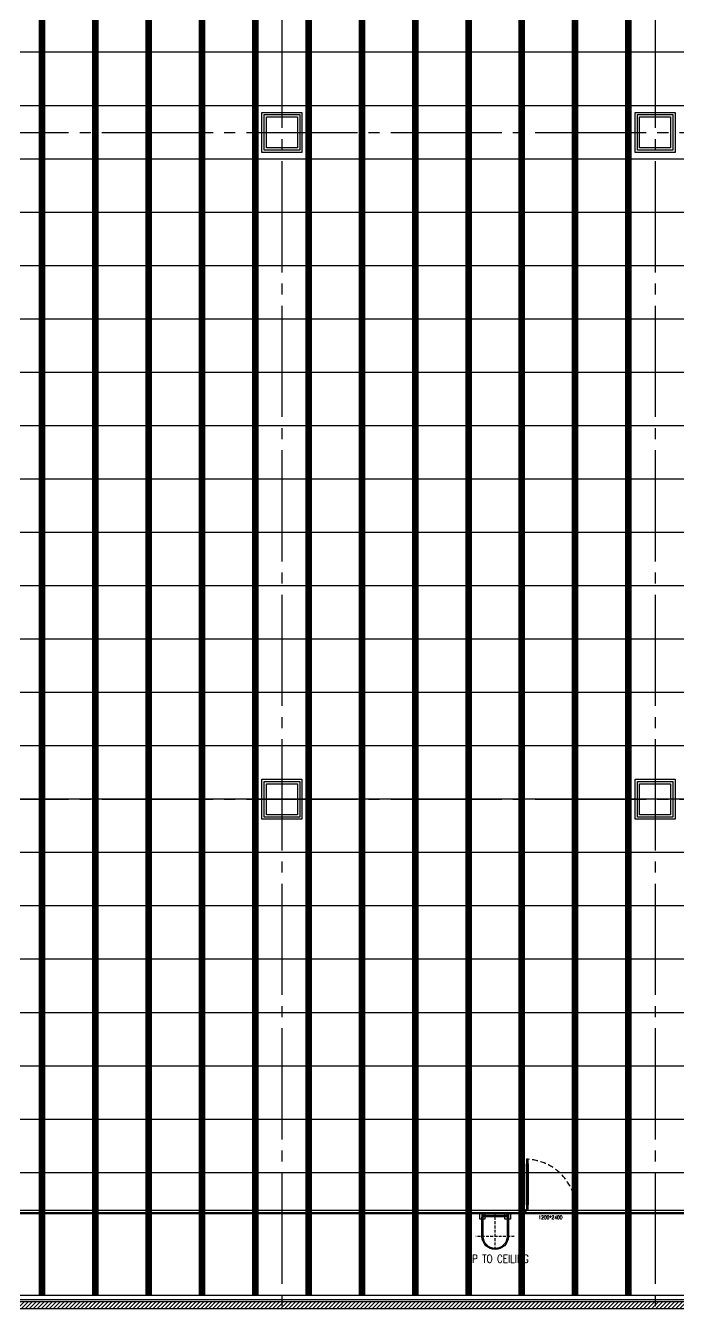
# Model space of a CAD drawing. Header units: millimetres. Extents: x -960 to 41501, y -1010 to 11880.
# Drawn here: x 19583 to 21052, y 1855 to 4740 of the extents above; entities that cross this region are included whole.
import ezdxf
from ezdxf.enums import TextEntityAlignment as Align

# ---------------------------------------------------------------- set-up
doc = ezdxf.new("R2010")
doc.units = ezdxf.units.MM
doc.header["$LTSCALE"] = 100
for name, pattern in [('188K-SM-03-F10-ARCH-PA-Y2257103$0$18P6-SM-03-C40-ARCH-PA-Y2211058$0$DASHED', [19.05, 12.7, -6.35]), ('188K-SM-03-F10-ARCH-PA-Y2257103$0$AP5A-SM-03-F20-ARCH-PA-Y2230801+Y2230803$0$ALL-PA-TXT-Y2221201$0$DASHED', [19.05, 12.7, -6.35]), ('X-S-FAB-L10$0$COL-CEN-LIN', [3.25, 2.5, -0.25, 0.25, -0.25])]:
    doc.linetypes.add(name, pattern=pattern)
for name, color, linetype in [('0-XREF', 7, 'Continuous'), ('188K-SM-03-F10-ARCH-CEIL-Y2257103$0$K-CEIL-4.2', 6, 'Continuous'), ('188K-SM-03-F10-ARCH-CEIL-Y2257103$0$K-CEIL-4.2-AREA', 6, 'Continuous'), ('188K-SM-03-F10-ARCH-CEIL-Y2257103$0$K-鋼構', 111, 'Continuous'), ('188K-SM-03-F10-ARCH-PA-Y2257103$0$K-0-TXT-高度', 1, 'Continuous'), ('188K-SM-03-F10-ARCH-PA-Y2257103$0$K-Door', 53, 'Continuous'), ('188K-SM-03-F10-ARCH-PA-Y2257103$0$K-P-LAD-420', 53, 'Continuous'), ('188K-SM-03-F10-ARCH-PA-Y2257103$0$K-P1S-4.2-單抗', 53, 'Continuous'), ('188K-SM-03-F10-ARCH-PA-Y2257103$0$K-岩棉 2hr 7.5-非抗', 53, 'Continuous'), ('X-S-FAB-L10$0$0-DIM-TXT', 8, 'Continuous'), ('X-S-FAB-L10$0$BLOCK', 8, 'Continuous'), ('X-S-FAB-L10$0$CCL', 8, 'X-S-FAB-L10$0$COL-CEN-LIN'), ('X-S-FAB-L10$0$COL-S', 8, 'Continuous'), ('X-S-FAB-L10$0$WALL_188K_IN', 8, 'Continuous')]:
    doc.layers.add(name, color=color, linetype=linetype)
doc.layers.add('188K-SM-03-F10-ARCH-CEIL-Y2257103$0$K-吊點-標準', color=6, linetype='Continuous', lineweight=9)
doc.styles.add('188K-SM-03-F10-ARCH-PA-Y2257103$0$18P2-XFDP10$0$AA-TXT', font='simplex.shx', dxfattribs={"width": 0.8, "bigfont": 'chineset.shx'})
doc.styles.add('188K-SM-03-F10-ARCH-PA-Y2257103$0$AP5A-SM-03-F20-ARCH-PA-Y2230801+Y2230803$0$ALL-PA-TXT-Y2221201$0$Standard', font='txt.shx', dxfattribs={"bigfont": 'chineset.shx'})
doc.styles.add('X-S-FAB-L10$0$CHINA', font='simplex.shx', dxfattribs={"width": 0.75, "bigfont": 'chineset.shx'})
doc.styles.add('X-S-FAB-L10$0$Standard', font='', dxfattribs={"width": 0.8})
doc.styles.add('X-S-FAB-L10$0$TG_NOTE_TEXT', font='simplex.shx', dxfattribs={"width": 0.75, "bigfont": 'chineset.shx'})
doc.styles.get('X-S-FAB-L10$0$Standard').set_extended_font_data('Microsoft JhengHei')

# ---------------------------------------------------------------- blocks, each defined once
blk = doc.blocks.new('X-S-FAB-L10$0$FAB2-L05')
at = {"layer": 'X-S-FAB-L10$0$CCL'}
for p, q in [((-6000, 11005), (-6000, 0)), ((-5160, 11005), (-5160, 0)), ((-26880, 5220), (1210, 5220)), ((-26880, 3720), (1210, 3720))]:
    blk.add_line(p, q, dxfattribs=at)
at = {"layer": 'X-S-FAB-L10$0$COL-S'}
for points in [[(-6035, 5255), (-5965, 5255), (-5965, 5185), (-6035, 5185)], [(-5195, 5255), (-5125, 5255), (-5125, 5185), (-5195, 5185)], [(-6035, 3755), (-5965, 3755), (-5965, 3685), (-6035, 3685)], [(-5195, 3755), (-5125, 3755), (-5125, 3685), (-5195, 3685)]]:
    blk.add_lwpolyline(points, close=True, dxfattribs=at)
blk = doc.blocks.new('X-S-FAB-L10')
at = {"layer": 'X-S-FAB-L10$0$WALL_188K_IN'}
h = blk.add_hatch(dxfattribs=at)
h.set_pattern_fill('LINE', color=256, scale=2, angle=45)
h.set_pattern_definition([(45, (24216.6165, 1855), (-4.490128, 4.490128), [])])
h.paths.add_polyline_path([(17075, 1855), (24315, 1855), (24315, 1870), (17075, 1870)])
at = {"layer": 'X-S-FAB-L10$0$COL-S'}
for p, q in [((20125, 4535), (20195, 4535)), ((20125, 4465), (20125, 4535)), ((20195, 4535), (20195, 4465)), ((20965, 4535), (21035, 4535)), ((20965, 4465), (20965, 4535)), ((21035, 4535), (21035, 4465)), ((20195, 4465), (20125, 4465)), ((21035, 4465), (20965, 4465)), ((20125, 3035), (20195, 3035)), ((20125, 2965), (20125, 3035)), ((20195, 3035), (20195, 2965)), ((20965, 3035), (21035, 3035)), ((20965, 2965), (20965, 3035)), ((21035, 3035), (21035, 2965)), ((20195, 2965), (20125, 2965)), ((21035, 2965), (20965, 2965))]:
    blk.add_line(p, q, dxfattribs=at)
at = {"layer": 'X-S-FAB-L10$0$WALL_188K_IN'}
blk.add_lwpolyline([(17075, 1855), (24315, 1855), (24315, 1870), (17075, 1870)], close=True, dxfattribs=at)
at = {"layer": 'X-S-FAB-L10$0$BLOCK'}
blk.add_blockref('X-S-FAB-L10$0$FAB2-L05', (26160, -720), dxfattribs=at)
at = {"style": 'X-S-FAB-L10$0$TG_NOTE_TEXT', "width": 0.5, "flags": 1}
for p in [(7463.3, 9020), (18268.3, 8649), (11197.8, 4800.2), (16485.8, 4800.2), (25420.3, 2635), (13360, 320, 0), (7463.3, -33.3)]:
    blk.add_attdef('WH', text='', height=20, dxfattribs=at).set_placement(p, align=Align.BOTTOM_LEFT)
at = {"width": 0.5}
for style, p in [('X-S-FAB-L10$0$TG_NOTE_TEXT', (7585, 9020)), ('X-S-FAB-L10$0$TG_NOTE_TEXT', (18390, 8649)), ('X-S-FAB-L10$0$TG_NOTE_TEXT', (11117.5, 4813.5)), ('X-S-FAB-L10$0$TG_NOTE_TEXT', (16607.5, 4813.5)), ('X-S-FAB-L10$0$TG_NOTE_TEXT', (25350, 2635)), ('X-S-FAB-L10$0$Standard', (13129.4, 325, 0)), ('X-S-FAB-L10$0$TG_NOTE_TEXT', (7585, -20))]:
    blk.add_attdef('DESC', text='', height=10, dxfattribs=dict(at, style=style)).set_placement(p, align=Align.BOTTOM_LEFT)
for tag, style, p in [('TYPE', 'X-S-FAB-L10$0$TG_NOTE_TEXT', (7619.3, 9020)), ('NO', 'X-S-FAB-L10$0$TG_NOTE_TEXT', (7650.1, 9020)), ('TYPE', 'X-S-FAB-L10$0$TG_NOTE_TEXT', (18424.2, 8649)), ('NO', 'X-S-FAB-L10$0$TG_NOTE_TEXT', (18455, 8649)), ('NO', 'X-S-FAB-L10$0$TG_NOTE_TEXT', (11088.6, 4813.5)), ('TYPE', 'X-S-FAB-L10$0$TG_NOTE_TEXT', (11151.8, 4813.5)), ('TYPE', 'X-S-FAB-L10$0$TG_NOTE_TEXT', (16641.8, 4813.5)), ('NO', 'X-S-FAB-L10$0$TG_NOTE_TEXT', (16672.6, 4813.5)), ('NO', 'X-S-FAB-L10$0$TG_NOTE_TEXT', (25313, 2635)), ('TYPE', 'X-S-FAB-L10$0$TG_NOTE_TEXT', (25350, 2635)), ('NO', 'X-S-FAB-L10$0$Standard', (13100, 320, 0)), ('TYPE', 'X-S-FAB-L10$0$Standard', (13129.4, 320, 0)), ('TYPE', 'X-S-FAB-L10$0$TG_NOTE_TEXT', (7619.3, -20)), ('NO', 'X-S-FAB-L10$0$TG_NOTE_TEXT', (7650.1, -20))]:
    blk.add_attdef(tag, text='', height=10, dxfattribs=dict(at, style=style)).set_placement(p, align=Align.BOTTOM_RIGHT)
at = {"style": 'X-S-FAB-L10$0$TG_NOTE_TEXT', "width": 0.5, "flags": 1}
for rotation, p in [(180, (43, 7480)), (180, (943, 7480)), (90, (24310, 3717.8)), (270, (17080, 1711.7))]:
    blk.add_attdef('WH', text='', height=20, rotation=rotation, dxfattribs=at).set_placement(p, align=Align.BOTTOM_LEFT)
at = {"width": 0.5}
for rotation, style, p in [(180, 'X-S-FAB-L10$0$Standard', (317.6, 7480)), (180, 'X-S-FAB-L10$0$Standard', (1217.6, 7480)), (90, 'X-S-FAB-L10$0$TG_NOTE_TEXT', (24310, 3647.5)), (270, 'X-S-FAB-L10$0$TG_NOTE_TEXT', (17080, 1605))]:
    blk.add_attdef('DESC', text='', height=10, rotation=rotation, dxfattribs=dict(at, style=style)).set_placement(p, align=Align.BOTTOM_LEFT)
for tag, rotation, style, p in [('TYPE', 180, 'X-S-FAB-L10$0$Standard', (317.6, 7480)), ('NO', 180, 'X-S-FAB-L10$0$Standard', (347, 7480)), ('TYPE', 180, 'X-S-FAB-L10$0$Standard', (1217.6, 7480)), ('NO', 180, 'X-S-FAB-L10$0$Standard', (1247, 7480)), ('TYPE', 90, 'X-S-FAB-L10$0$TG_NOTE_TEXT', (24310, 3647.5)), ('NO', 90, 'X-S-FAB-L10$0$TG_NOTE_TEXT', (24310, 3610.5)), ('TYPE', 270, 'X-S-FAB-L10$0$TG_NOTE_TEXT', (17080, 1605)), ('NO', 270, 'X-S-FAB-L10$0$TG_NOTE_TEXT', (17080, 1573))]:
    blk.add_attdef(tag, text='', height=10, rotation=rotation, dxfattribs=dict(at, style=style)).set_placement(p, align=Align.BOTTOM_RIGHT)
at = {"layer": 'X-S-FAB-L10$0$0-DIM-TXT', "style": 'X-S-FAB-L10$0$CHINA', "width": 0.75}
for p in [(667.4, 7855.1, -2689.4), (22627.4, 6728.8), (25644.7, 6728.8), (24778.8, 5569.1), (1118.3, 4980), (417.8, 4594.6), (23874.8, 4355), (22927.4, 4330.1), (23749.9, 3901.4), (417.8, 3765.2), (1118.3, 3730), (417.8, 3115.8), (536.9, 2227.8), (16909, 1782.7), (888.4, 880.5), (16977.4, 750), (18878.8, 750), (25641.2, 553.2), (21364, 526.9)]:
    blk.add_attdef('HIG', text='', height=80, dxfattribs=at).set_placement(p, align=Align.MIDDLE_LEFT)
blk = doc.blocks.new('188K-SM-03-F10-ARCH-CEIL-Y2257103$0$A$C2CA95053')
h = blk.add_hatch(color=256)
edge = h.paths.add_edge_path()
edge.add_arc((0, 0), 0.5, 0, 360)
for p, q in [((3.2, 3.2), (-3.2, -3.2)), ((3.2, -3.2), (-3.2, 3.2))]:
    blk.add_line(p, q)
blk.add_lwpolyline([(-1.6, 2.5), (-1.6, -2.5), (1.6, -2.5), (1.6, 2.5)], close=True)
for radius in [4.5, 0.5]:
    blk.add_circle((0, 0), radius)
blk = doc.blocks.new('188K-SM-03-F10-ARCH-CEIL-Y2257103$0$天花板吊點-附調整片 - 3_8_螺桿吊架 100 mm 高調整片-V1-1FL')
blk.add_blockref('188K-SM-03-F10-ARCH-CEIL-Y2257103$0$A$C2CA95053', (0, 0))
blk = doc.blocks.new('188K-SM-03-F10-ARCH-CEIL-Y2257103')
at = {"layer": '188K-SM-03-F10-ARCH-CEIL-Y2257103$0$K-CEIL-4.2'}
for p, q in [((19620, 2067.7), (19620, 7317.2)), ((19620, 2067.7), (19620, 7317.2)), ((19740, 2067.7), (19740, 7317.2)), ((19740, 2067.7), (19740, 7317.2)), ((19860, 2067.7), (19860, 7317.2)), ((19860, 2067.7), (19860, 7317.2)), ((19980, 2067.7), (19980, 7317.2)), ((20100, 2067.7), (20100, 7317.2)), ((20220, 2067.7), (20220, 7317.2)), ((20340, 2067.7), (20340, 7317.2)), ((20460, 2067.7), (20460, 7317.2)), ((20580, 2067.7), (20580, 7317.2)), ((20700, 2067.7), (20700, 7317.2)), ((20820, 2067.7), (20820, 7317.2)), ((20940, 2067.7), (20940, 7317.2)), ((23502.2, 4680), (16697.5, 4680)), ((23502.2, 4560), (16697.5, 4560)), ((23467.2, 4440), (1847.7, 4440)), ((23467.2, 4320), (1847.7, 4320)), ((23467.2, 4200), (1847.7, 4200)), ((23467.2, 4080), (1847.7, 4080)), ((23467.2, 3960), (1847.7, 3960)), ((23467.2, 3840), (1847.7, 3840)), ((23467.2, 3720), (1847.7, 3720)), ((23467.2, 3600), (1847.7, 3600)), ((24297.2, 3480), (1850, 3480)), ((24297.2, 3360), (1847.7, 3360)), ((24297.2, 3240), (1847.7, 3240)), ((24297.2, 3120), (1847.7, 3120)), ((24297.2, 3000), (1847.7, 3000)), ((24297.2, 2880), (1847.7, 2880)), ((24297.2, 2760), (1847.7, 2760)), ((24297.2, 2640), (1847.7, 2640)), ((24297.2, 2520), (1847.7, 2520)), ((24297.2, 2400), (1847.7, 2400)), ((24297.2, 2280), (6382.5, 2280)), ((24297.2, 2160), (6382.5, 2160))]:
    blk.add_line(p, q, dxfattribs=at)
at = {"layer": '188K-SM-03-F10-ARCH-CEIL-Y2257103$0$K-CEIL-4.2-AREA', "elevation": 0}
blk.add_lwpolyline([(19317.2, 8592.2), (19317.2, 7537.7), (19282.2, 7537.7), (19282.2, 7462.2), (19317.2, 7462.2), (19317.2, 7317.2), (21180, 7317.2), (21180, 5952.2), (24297.2, 5952.2), (24297.2, 5582.7), (23572.2, 5582.7), (23572.2, 5037.7), (23502.2, 5037.7), (23502.2, 4552.7), (23467.2, 4552.7), (23467.2, 3569.7), (24297.2, 3569.7), (24297.2, 2067.7), (16747.2, 2067.7), (16747.2, 312.7), (14882.2, 312.7)], dxfattribs=at)
at = {"layer": '188K-SM-03-F10-ARCH-CEIL-Y2257103$0$K-CEIL-4.2-AREA'}
for points in [[(20125, 4535), (20195, 4535), (20195, 4465), (20125, 4465)], [(20965, 4535), (21035, 4535), (21035, 4465), (20965, 4465)], [(20125, 3035), (20195, 3035), (20195, 2965), (20125, 2965)], [(20965, 3035), (21035, 3035), (21035, 2965), (20965, 2965)]]:
    blk.add_lwpolyline(points, close=True, dxfattribs=at)
at = {"layer": '188K-SM-03-F10-ARCH-CEIL-Y2257103$0$K-鋼構', "const_width": 15, "elevation": 0}
for points in [[(19620, 7465), (19620, 1885)], [(19740, 7465), (19740, 1885)], [(19860, 7465), (19860, 1885)], [(19980, 7465), (19980, 1885)], [(20100, 7465), (20100, 1885)], [(20220, 7465), (20220, 1885)], [(20340, 7465), (20340, 1885)], [(20460, 7465), (20460, 1885)], [(20580, 7465), (20580, 1885)], [(20700, 7465), (20700, 1885)], [(20820, 7465), (20820, 1885)], [(20940, 7465), (20940, 1885)]]:
    blk.add_lwpolyline(points, dxfattribs=at)
at = {"layer": '188K-SM-03-F10-ARCH-CEIL-Y2257103$0$K-吊點-標準', "color": 170, "lineweight": 18, "rotation": 179.9999999999997}
for p in [(19620, 4695), (19740, 4695), (19860, 4695), (19980, 4695), (20100, 4695), (20220, 4695), (20340, 4695), (20460, 4695), (20580, 4695), (20700, 4695), (20820, 4695), (20940, 4695), (19620, 4665), (19740, 4665), (19860, 4665), (19980, 4665), (20100, 4665), (20220, 4665), (20340, 4665), (20460, 4665), (20580, 4665), (20700, 4665), (20820, 4665), (20940, 4665), (19620, 4575), (19740, 4575), (19860, 4575), (19980, 4575), (20100, 4575), (20220, 4575), (20340, 4575), (20460, 4575), (20580, 4575), (20700, 4575), (20820, 4575), (20940, 4575), (19620, 4545), (19740, 4545), (19860, 4545), (19980, 4545), (20100, 4545), (20220, 4545), (20340, 4545), (20460, 4545), (20580, 4545), (20700, 4545), (20820, 4545), (20940, 4545), (19620, 4455), (19740, 4455), (19860, 4455), (19980, 4455), (20100, 4455), (20220, 4455), (20340, 4455), (20460, 4455), (20580, 4455), (20700, 4455), (20820, 4455), (20940, 4455), (19620, 4425), (19740, 4425), (19860, 4425), (19980, 4425), (20100, 4425), (20220, 4425), (20340, 4425), (20460, 4425), (20580, 4425), (20700, 4425), (20820, 4425), (20940, 4425), (19620, 4335), (19740, 4335), (19860, 4335), (19980, 4335), (20100, 4335), (20220, 4335), (20340, 4335), (20460, 4335), (20580, 4335), (20700, 4335), (20820, 4335), (20940, 4335), (19620, 4305), (19740, 4305), (19860, 4305), (19980, 4305), (20100, 4305), (20220, 4305), (20340, 4305), (20460, 4305), (20580, 4305), (20700, 4305), (20820, 4305), (20940, 4305), (19620, 4215), (19740, 4215), (19860, 4215), (19980, 4215), (20100, 4215), (20220, 4215), (20340, 4215), (20460, 4215), (20580, 4215), (20700, 4215), (20820, 4215), (20940, 4215), (19620, 4185), (19740, 4185), (19860, 4185), (19980, 4185), (20100, 4185), (20220, 4185), (20340, 4185), (20460, 4185), (20580, 4185), (20700, 4185), (20820, 4185), (20940, 4185), (19620, 4095), (19740, 4095), (19860, 4095), (19980, 4095), (20100, 4095), (20220, 4095), (20340, 4095), (20460, 4095), (20580, 4095), (20700, 4095), (20820, 4095), (20940, 4095), (19620, 4065), (19740, 4065), (19860, 4065), (19980, 4065), (20100, 4065), (20220, 4065), (20340, 4065), (20460, 4065), (20580, 4065), (20700, 4065), (20820, 4065), (20940, 4065), (19620, 3975), (19740, 3975), (19860, 3975), (19980, 3975), (20100, 3975), (20220, 3975), (20340, 3975), (20460, 3975), (20580, 3975), (20700, 3975), (20820, 3975), (20940, 3975), (19620, 3945), (19740, 3945), (19860, 3945), (19980, 3945), (20100, 3945), (20220, 3945), (20340, 3945), (20460, 3945), (20580, 3945), (20700, 3945), (20820, 3945), (20940, 3945), (19620, 3855), (19740, 3855), (19860, 3855), (19980, 3855), (20100, 3855), (20220, 3855), (20340, 3855), (20460, 3855), (20580, 3855), (20700, 3855), (20820, 3855), (20940, 3855), (19620, 3825), (19740, 3825), (19860, 3825), (19980, 3825), (20100, 3825), (20220, 3825), (20340, 3825), (20460, 3825), (20580, 3825), (20700, 3825), (20820, 3825), (20940, 3825), (19620, 3735), (19740, 3735), (19860, 3735), (19980, 3735), (20100, 3735), (20220, 3735), (20340, 3735), (20460, 3735), (20580, 3735), (20700, 3735), (20820, 3735), (20940, 3735), (19620, 3705), (19740, 3705), (19860, 3705), (19980, 3705), (20100, 3705), (20220, 3705), (20340, 3705), (20460, 3705), (20580, 3705), (20700, 3705), (20820, 3705), (20940, 3705), (19620, 3615), (19740, 3615), (19860, 3615), (19980, 3615), (20100, 3615), (20220, 3615), (20340, 3615), (20460, 3615), (20580, 3615), (20700, 3615), (20820, 3615), (20940, 3615), (19620, 3585), (19740, 3585), (19860, 3585), (19980, 3585), (20100, 3585), (20220, 3585), (20340, 3585), (20460, 3585), (20580, 3585), (20700, 3585), (20820, 3585), (20940, 3585), (19620, 3495), (19740, 3495), (19860, 3495), (19980, 3495), (20100, 3495), (20220, 3495), (20340, 3495), (20460, 3495), (20580, 3495), (20700, 3495), (20820, 3495), (20940, 3495), (19620, 3465), (19740, 3465), (19860, 3465), (19980, 3465), (20100, 3465), (20220, 3465), (20340, 3465), (20460, 3465), (20580, 3465), (20700, 3465), (20820, 3465), (20940, 3465), (19620, 3375), (19740, 3375), (19860, 3375), (19980, 3375), (20100, 3375), (20220, 3375), (20340, 3375), (20460, 3375), (20580, 3375), (20700, 3375), (20820, 3375), (20940, 3375), (19620, 3345), (19740, 3345), (19860, 3345), (19980, 3345), (20100, 3345), (20220, 3345), (20340, 3345), (20460, 3345), (20580, 3345), (20700, 3345), (20820, 3345), (20940, 3345), (19620, 3255), (19740, 3255), (19860, 3255), (19980, 3255), (20100, 3255), (20220, 3255), (20340, 3255), (20460, 3255), (20580, 3255), (20700, 3255), (20820, 3255), (20940, 3255), (19620, 3225), (19740, 3225), (19860, 3225), (19980, 3225), (20100, 3225), (20220, 3225), (20340, 3225), (20460, 3225), (20580, 3225), (20700, 3225), (20820, 3225), (20940, 3225), (19620, 3135), (19740, 3135), (19860, 3135), (19980, 3135), (20100, 3135), (20220, 3135), (20340, 3135), (20460, 3135), (20580, 3135), (20700, 3135), (20820, 3135), (20940, 3135), (19620, 3105), (19740, 3105), (19860, 3105), (19980, 3105), (20100, 3105), (20220, 3105), (20340, 3105), (20460, 3105), (20580, 3105), (20700, 3105), (20820, 3105), (20940, 3105), (19620, 3015), (19740, 3015), (19860, 3015), (19980, 3015), (20100, 3015), (20220, 3015), (20340, 3015), (20460, 3015), (20580, 3015), (20700, 3015), (20820, 3015), (20940, 3015), (19620, 2985), (19740, 2985), (19860, 2985), (19980, 2985), (20100, 2985), (20220, 2985), (20340, 2985), (20460, 2985), (20580, 2985), (20700, 2985), (20820, 2985), (20940, 2985), (19620, 2895), (19740, 2895), (19860, 2895), (19980, 2895), (20100, 2895), (20220, 2895), (20340, 2895), (20460, 2895), (20580, 2895), (20700, 2895), (20820, 2895), (20940, 2895), (19620, 2865), (19740, 2865), (19860, 2865), (19980, 2865), (20100, 2865), (20220, 2865), (20340, 2865), (20460, 2865), (20580, 2865), (20700, 2865), (20820, 2865), (20940, 2865), (19620, 2775), (19740, 2775), (19860, 2775), (19980, 2775), (20100, 2775), (20220, 2775), (20340, 2775), (20460, 2775), (20580, 2775), (20700, 2775), (20820, 2775), (20940, 2775), (19620, 2745), (19740, 2745), (19860, 2745), (19980, 2745), (20100, 2745), (20220, 2745), (20340, 2745), (20460, 2745), (20580, 2745), (20700, 2745), (20820, 2745), (20940, 2745), (19620, 2655), (19740, 2655), (19860, 2655), (19980, 2655), (20100, 2655), (20220, 2655), (20340, 2655), (20460, 2655), (20580, 2655), (20700, 2655), (20820, 2655), (20940, 2655), (19620, 2625), (19740, 2625), (19860, 2625), (19980, 2625), (20100, 2625), (20220, 2625), (20340, 2625), (20460, 2625), (20580, 2625), (20700, 2625), (20820, 2625), (20940, 2625), (19620, 2535), (19740, 2535), (19860, 2535), (19980, 2535), (20100, 2535), (20220, 2535), (20340, 2535), (20460, 2535), (20580, 2535), (20700, 2535), (20820, 2535), (20940, 2535), (19620, 2505), (19740, 2505), (19860, 2505), (19980, 2505), (20100, 2505), (20220, 2505), (20340, 2505), (20460, 2505), (20580, 2505), (20700, 2505), (20820, 2505), (20940, 2505), (19620, 2415), (19740, 2415), (19860, 2415), (19980, 2415), (20100, 2415), (20220, 2415), (20340, 2415), (20460, 2415), (20580, 2415), (20700, 2415), (20820, 2415), (20940, 2415), (19620, 2385), (19740, 2385), (19860, 2385), (19980, 2385), (20100, 2385), (20220, 2385), (20340, 2385), (20460, 2385), (20580, 2385), (20700, 2385), (20820, 2385), (20940, 2385), (19620, 2295), (19740, 2295), (19860, 2295), (19980, 2295), (20100, 2295), (20220, 2295), (20340, 2295), (20460, 2295), (20580, 2295), (20700, 2295), (20820, 2295), (20940, 2295), (19620, 2265), (19740, 2265), (19860, 2265), (19980, 2265), (20100, 2265), (20220, 2265), (20340, 2265), (20460, 2265), (20580, 2265), (20700, 2265), (20820, 2265), (20940, 2265), (19620, 2175), (19740, 2175), (19860, 2175), (19980, 2175), (20100, 2175), (20220, 2175), (20340, 2175), (20460, 2175), (20580, 2175), (20700, 2175), (20820, 2175), (20940, 2175), (19620, 2145), (19740, 2145), (19860, 2145), (19980, 2145), (20100, 2145), (20220, 2145), (20340, 2145), (20460, 2145), (20580, 2145), (20700, 2145), (20820, 2145), (20940, 2145), (19620, 2082.7, 0), (19740, 2082.7, 0), (19860, 2082.7, 0), (19980, 2082.7, 0), (20100, 2082.7, 0), (20220, 2082.7, 0), (20340, 2082.7, 0), (20460, 2082.7, 0), (20580, 2082.7, 0), (20700, 2082.7, 0), (20820, 2082.7, 0), (20940, 2082.7, 0)]:
    blk.add_blockref('188K-SM-03-F10-ARCH-CEIL-Y2257103$0$天花板吊點-附調整片 - 3_8_螺桿吊架 100 mm 高調整片-V1-1FL', p, dxfattribs=at)
blk = doc.blocks.new('188K-SM-03-F10-ARCH-PA-Y2257103$0$LAD-1')
for points in [[(-33.8, -29.7), (-77.4, -29.7, -0.976777), (-77.4, 29.8), (-33.8, 29.8)], [(-33.8, -27.2), (-77.4, -27.2, -0.974646), (-77.4, 27.3), (-33.8, 27.3)]]:
    blk.add_lwpolyline(points, format="xyb")
at = {"linetype": '188K-SM-03-F10-ARCH-PA-Y2257103$0$18P6-SM-03-C40-ARCH-PA-Y2211058$0$DASHED', "ltscale": 0.005}
for points in [[(-77.4, -42.9), (-77.4, 43.5)], [(-106.5, 0), (-23.9, 0)]]:
    blk.add_lwpolyline(points, dxfattribs=at)
for points in [[(-23.8, 22.2), (-23.8, 35.2), (-37.8, 35.2), (-37.8, 22.2)], [(-27.8, 27), (-27.8, 30), (-33.8, 30), (-33.8, 27)], [(-28.9, 27), (-28.9, -27), (-32.7, -27), (-32.7, 27)], [(-23.9, -21.8), (-23.9, -34.8), (-37.9, -34.8), (-37.9, -21.8)], [(-27.8, -27), (-27.8, -30), (-33.8, -30), (-33.8, -27)]]:
    blk.add_lwpolyline(points, close=True)
for centre in [(-64.6, 28.5), (-105.2, 0), (-93.7, 23.2), (-93.7, -22.5), (-64.6, -28.5)]:
    blk.add_circle(centre, 0.5)
blk = doc.blocks.new('188K-SM-03-F10-ARCH-PA-Y2257103$0$單開庫板門-1200x2400)圓型拉環鎖+輔助鎖)')
at = {"ltscale": 0.1}
for p, q in [((26008.6, -11403.6), (26004.5, -11403.6)), ((26004.5, -11403.6), (26004.5, -11414.1)), ((26004.5, -11414.1), (26004.5, -11415.3)), ((26004.5, -11414.1), (26008.6, -11414.1)), ((26004.5, -11415.4), (26004.6, -11415.5)), ((26008.6, -11414), (26004.6, -11414)), ((26004.6, -11414.3), (26004.6, -11414.2)), ((26004.6, -11415.3), (26004.6, -11414.5)), ((26004.7, -11414.1), (26006.5, -11414.1)), ((26005.1, -11414.4), (26004.7, -11414.4)), ((26004.7, -11414.5), (26005.1, -11414.5)), ((26004.7, -11414.5), (26004.7, -11506)), ((26004.7, -11506), (26004.7, -11414.5)), ((26004.7, -11414.5), (26004.7, -11414.5)), ((26004.7, -11415.4), (26004.7, -11415.3)), ((26005.2, -11414.4), (26005.2, -11414.4)), ((26006.5, -11414.1), (26006.6, -11414.1)), ((26006.6, -11414.1), (26006.6, -11414.1)), ((26006.6, -11414.1), (26008.4, -11414.1)), ((26008.4, -11414.4), (26008, -11414.4)), ((26008, -11414.4), (26008, -11414.4)), ((26008, -11414.5), (26008.4, -11414.5)), ((26008.4, -11506), (26008.4, -11414.5)), ((26008.4, -11414.5), (26008.4, -11414.5)), ((26008.4, -11414.5), (26008.4, -11506)), ((26008.4, -11415.3), (26008.4, -11415.4)), ((26008.5, -11414.2), (26008.5, -11414.3)), ((26008.5, -11414.5), (26008.5, -11415.3)), ((26008.5, -11415.5), (26008.6, -11415.4)), ((26008.6, -11414.1), (26008.6, -11403.6)), ((26008.6, -11415.3), (26008.6, -11414.1)), ((26008.6, -11506.4), (26004.5, -11506.4)), ((26004.5, -11506.4), (26004.5, -11518)), ((26004.7, -11506), (26004.7, -11506)), ((26008.4, -11506), (26008.4, -11506)), ((26008.6, -11518), (26008.6, -11506.4)), ((25999.5, -11519.7), (25999.5, -11523.2)), ((26002.5, -11519.1), (26000, -11519.1)), ((26000, -11523.7), (26002.4, -11523.7)), ((26002.4, -11523.7), (26004.1, -11522.6)), ((26002.9, -11518.5), (26002.6, -11518.5)), ((26002.6, -11518.5), (26002.6, -11521)), ((26002.6, -11521.9), (26002.6, -11519.3)), ((26002.6, -11521), (26002.9, -11521)), ((26003.4, -11521.9), (26002.6, -11521.9)), ((26002.9, -11521), (26002.9, -11518.5)), ((26003.3, -11522.2), (26003.3, -11522)), ((26003.3, -11522), (26003.4, -11522)), ((26004, -11522.2), (26003.3, -11522.2)), ((26008.3, -11517.5), (26003.6, -11517.5)), ((26003.6, -11517.5), (26003.6, -11517.7)), ((26003.6, -11517.7), (26008.3, -11517.7)), ((26004.1, -11521.9), (26003.9, -11521.9)), ((26003.9, -11522), (26004, -11522)), ((26004, -11522), (26004, -11522.2)), ((26004.2, -11522.4), (26004.2, -11521.9)), ((26004.5, -11518), (26008.6, -11518)), ((26008.3, -11517.7), (26008.3, -11517.5)), ((26114.8, -11521.9), (26115.1, -11521.9)), ((26114.8, -11522.4), (26114.8, -11521.9)), ((26114.9, -11522), (26114.9, -11522.2)), ((26115.1, -11522), (26114.9, -11522)), ((26114.9, -11522.2), (26115.7, -11522.2)), ((26116.6, -11523.7), (26114.9, -11522.6)), ((26115.5, -11521.9), (26116.3, -11521.9)), ((26115.7, -11522), (26115.5, -11522)), ((26115.7, -11522.2), (26115.7, -11522)), ((26116.3, -11521.9), (26116.3, -11519.3)), ((26116.5, -11519.1), (26119, -11519.1)), ((26119, -11523.7), (26116.6, -11523.7)), ((26119.5, -11519.7), (26119.5, -11523.2))]:
    blk.add_line(p, q, dxfattribs=at)
blk.add_lwpolyline([(26006.6, -11506.4), (26006.5, -11506.3), (26004.7, -11506.3, -0.414214), (26004.6, -11506.3), (26004.6, -11506.1, -0.414214), (26004.7, -11506.1), (26005.1, -11506.1, 0.414214), (26005.2, -11506.1), (26005.2, -11506, 0.414214), (26005.1, -11506), (26004.7, -11506, -0.414214), (26004.6, -11506), (26004.6, -11505.2, -0.414214), (26004.7, -11505.2), (26004.7, -11505.2, 0.414214), (26004.7, -11505.2), (26004.7, -11505, 0.72636), (26004.6, -11505), (26004.5, -11505.1, 0.158507), (26004.5, -11505.2), (26004.5, -11506.4, 0.414214), (26004.6, -11506.5), (26008.6, -11506.5, 0.414214), (26008.6, -11506.4), (26008.6, -11505.2, 0.158507), (26008.6, -11505.1), (26008.5, -11505, 0.72636), (26008.4, -11505), (26008.4, -11505.2, 0.414214), (26008.5, -11505.2, -0.414214), (26008.5, -11505.2), (26008.5, -11506, -0.414214), (26008.4, -11506), (26008, -11506, 0.414214), (26008, -11506), (26008, -11506.1, 0.414214), (26008, -11506.1), (26008.4, -11506.1, -0.414214), (26008.5, -11506.1), (26008.5, -11506.3, -0.414214), (26008.4, -11506.3), (26006.6, -11506.3)], format="xyb", close=True, dxfattribs=at)
for points in [[(25999.5, -11518.9), (25999.5, -11523.9)], [(26119.5, -11518.9), (26119.5, -11523.9)]]:
    blk.add_lwpolyline(points)
for centre, radius, start, end in [((26004.6, -11414.1), 0.0313, 90, 180), ((26004.6, -11415.3), 0.0313, 180, 216.0274), ((26004.7, -11414.2), 0.0313, 90, 180), ((26004.7, -11414.3), 0.0313, 180, 270), ((26004.7, -11414.5), 0.0313, 90, 180), ((26004.7, -11415.3), 0.0209, 180, 270), ((26004.7, -11415.4), 0.0313, 216.0274, 360), ((26004.7, -11415.3), 0.0209, 360, 90), ((26005.1, -11414.4), 0.0313, 270, 0), ((26005.1, -11414.4), 0.0313, 0, 90), ((26008, -11414.4), 0.0313, 90, 180), ((26008, -11414.4), 0.0313, 180, 270), ((26008.4, -11414.2), 0.0313, 360, 90), ((26008.4, -11414.3), 0.0313, 270, 0), ((26008.4, -11414.5), 0.0313, 0, 90), ((26008.5, -11415.3), 0.0209, 90, 180), ((26008.5, -11415.4), 0.0313, 180, 323.9726), ((26008.5, -11415.3), 0.0209, 270, 360), ((26008.6, -11414.1), 0.0313, 360, 90), ((26008.6, -11415.3), 0.0313, 323.9726, 360)]:
    blk.add_arc(centre, radius, start, end, dxfattribs=at)
at = {"linetype": '188K-SM-03-F10-ARCH-PA-Y2257103$0$AP5A-SM-03-F20-ARCH-PA-Y2230801+Y2230803$0$ALL-PA-TXT-Y2221201$0$DASHED', "ltscale": 0.01}
blk.add_arc((26001.1, -11518.7), 115.3, 359.8531, 85.8135, dxfattribs=at)
at = {"ltscale": 0.1}
for centre, major_axis, start_param, end_param in [((26000, -11519.7), (0.369, -0.369), 2.356194, 3.926991), ((26000, -11523.2), (-0.369, -0.369), 5.497787, 7.068583), ((26002.5, -11519.3), (0.111, -0.111), 7.068583, 8.63938), ((26003.4, -11521.9), (-0.0369, -0.0369), 0.785398, 3.926991), ((26003.9, -11521.9), (-0.0369, -0.0369), 3.926991, 7.068583), ((26004.1, -11521.9), (0.0369, -0.0369), 7.068583, 8.63938), ((26003.9, -11522.4), (0.221, -0.221), 6.162283, 7.068583), ((26114.8, -11521.9), (-0.0369, -0.0369), -2.356194, -0.785398), ((26115.1, -11522.4), (-0.221, -0.221), -0.785398, 0.120903), ((26115.1, -11521.9), (0.0369, -0.0369), -0.785398, 2.356194), ((26115.5, -11521.9), (0.0369, -0.0369), 2.356194, 5.497787), ((26116.5, -11519.3), (-0.111, -0.111), -2.356194, -0.785398), ((26119, -11519.7), (-0.369, -0.369), 2.356194, 3.926991), ((26119, -11523.2), (0.369, -0.369), -0.785398, 0.785398)]:
    blk.add_ellipse(centre, major_axis=major_axis, ratio=1, start_param=start_param, end_param=end_param, dxfattribs=at)
at = {"ltscale": 0.1, "extrusion": (0, 0, -1)}
blk.add_ellipse((26003.1, -11517.9), major_axis=(-0.516, 0.516), ratio=1, start_param=5.497787, end_param=11.780972, dxfattribs=at)
at = {"color": 8, "ltscale": 0.1, "style": '188K-SM-03-F10-ARCH-PA-Y2257103$0$AP5A-SM-03-F20-ARCH-PA-Y2230801+Y2230803$0$ALL-PA-TXT-Y2221201$0$Standard', "width": 0.85}
blk.add_text('1200*2400', height=8, dxfattribs=at).set_placement((26058.4, -11534.4), align=Align.MIDDLE_CENTER)
blk = doc.blocks.new('188K-SM-03-F10-ARCH-PA-Y2257103')
at = {"layer": '188K-SM-03-F10-ARCH-PA-Y2257103$0$K-P1S-4.2-單抗'}
for p, q in [((24300, 2075), (17090, 2075, 0)), ((24300, 2070, 0), (17090, 2070, 0))]:
    blk.add_line(p, q, dxfattribs=at)
for points in [[(20115, 4545), (20205, 4545), (20205, 4455), (20115, 4455)], [(20120, 4540), (20200, 4540), (20200, 4460), (20120, 4460)], [(20955, 4545), (21045, 4545), (21045, 4455), (20955, 4455)], [(20960, 4540), (21040, 4540), (21040, 4460), (20960, 4460)], [(20115, 3045), (20205, 3045), (20205, 2955), (20115, 2955)], [(20120, 3040), (20200, 3040), (20200, 2960), (20120, 2960)], [(20955, 3045), (21045, 3045), (21045, 2955), (20955, 2955)], [(20960, 3040), (21040, 3040), (21040, 2960), (20960, 2960)]]:
    blk.add_lwpolyline(points, close=True, dxfattribs=at)
at = {"layer": '188K-SM-03-F10-ARCH-PA-Y2257103$0$K-岩棉 2hr 7.5-非抗'}
for p, q in [((17075, 1885, 0), (24315, 1885, 0)), ((17075, 1875, 0), (24315, 1875))]:
    blk.add_line(p, q, dxfattribs=at)
at = {"layer": '188K-SM-03-F10-ARCH-PA-Y2257103$0$K-Door'}
blk.add_blockref('188K-SM-03-F10-ARCH-PA-Y2257103$0$單開庫板門-1200x2400)圓型拉環鎖+輔助鎖)', (-5294, 13593.9, 0), dxfattribs=at)
at = {"layer": '188K-SM-03-F10-ARCH-PA-Y2257103$0$K-P-LAD-420', "rotation": 90.07229666140849}
blk.add_blockref('188K-SM-03-F10-ARCH-PA-Y2257103$0$LAD-1', (20640, 2093.8, 0), dxfattribs=at)
at = {"layer": '188K-SM-03-F10-ARCH-PA-Y2257103$0$K-0-TXT-高度', "style": '188K-SM-03-F10-ARCH-PA-Y2257103$0$18P2-XFDP10$0$AA-TXT', "width": 0.8}
blk.add_text('UP TO CEILING', height=18, rotation=360, dxfattribs=at).set_placement((20645, 1966.5, 0), align=Align.MIDDLE)

msp = doc.modelspace()

# ---------------------------------------------------------------- block references
at = {"layer": '0-XREF'}
for name in ['X-S-FAB-L10', '188K-SM-03-F10-ARCH-PA-Y2257103', '188K-SM-03-F10-ARCH-CEIL-Y2257103']:
    msp.add_blockref(name, (0, 0), dxfattribs=at)

doc.saveas('drawing.dxf')
